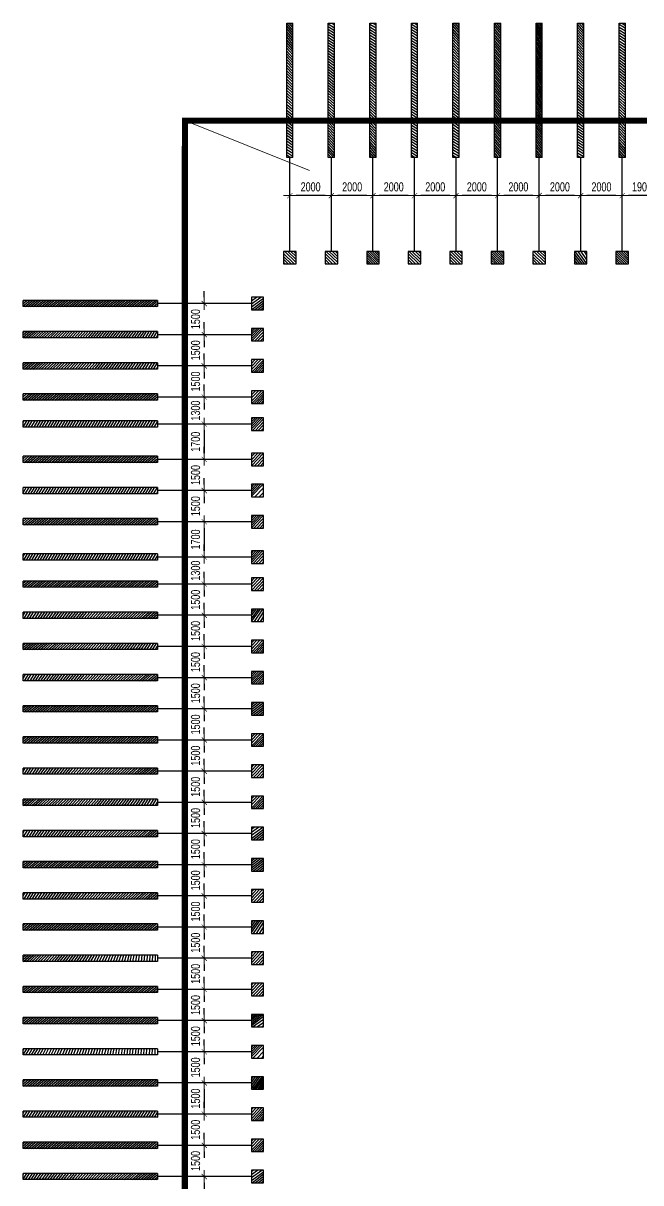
# Model space of a CAD drawing. Header units: millimetres. Extents: x -10588 to 227988, y -10588 to 100488.
# Drawn here: x -10588 to 19145, y 44698 to 100488 of the extents above; entities that cross this region are included whole.
import ezdxf

# ---------------------------------------------------------------- set-up
doc = ezdxf.new("R2010")
doc.units = ezdxf.units.MM
doc.linetypes.add('X-SITE$0$ACAD_ISO05W100', pattern=[33, 24, -3, 0, -3, 0, -3])
doc.layers.get('0').update_dxf_attribs({"lineweight": 20})
doc.layers.get('Defpoints').update_dxf_attribs({"color": 151, "lineweight": 9})
for name, color, linetype, lineweight in [('@@hatch - giaothong', 253, 'Continuous', 9), ('Landscape$0$A-HATCH', 252, 'Continuous', 18), ('NDC_S_DIM', 1, 'Continuous', 15)]:
    doc.layers.add(name, color=color, linetype=linetype, lineweight=lineweight)
doc.layers.add('A-SYM', color=7, linetype='Continuous')
doc.layers.add('X-SITE$0$A-SITE', color=2, linetype='X-SITE$0$ACAD_ISO05W100')
doc.styles.add('NDC_DIM', font='', dxfattribs={"width": 0.75})
doc.styles.get('NDC_DIM').set_extended_font_data('Dotum')
doc.dimstyles.new('NDC_dim_200', dxfattribs={"dimscale": 200, "dimtxt": 2.2, "dimasz": 1.5, "dimexe": 1.5, "dimexo": 2.5, "dimgap": 1, "dimtad": 1, "dimdec": 0, "dimzin": 0, "dimdsep": 46, "dimtxsty": 'NDC_DIM', "dimblk": 'DIMMARK', "dimcen": 0.09, "dimdle": 1.2, "dimclrd": 1, "dimclre": 1, "dimclrt": 3, "dimadec": 0, "dimazin": 0, "dimtfac": 1, "dimtdec": 0, "dimtix": 1, "dimtofl": 0, "dimtmove": 0, "dimatfit": 3, "dimfxl": 6, "dimfxlon": 1, "dimtolj": 1, "dimtzin": 0, "dimarcsym": 0})

# ---------------------------------------------------------------- blocks, each defined once
blk = doc.blocks.new('X-SITE')
at = {"layer": 'Defpoints'}
blk.add_line((47049, 121971), (41049, 124371), dxfattribs=at)
at = {"layer": 'X-SITE$0$A-SITE', "const_width": 300}
blk.add_lwpolyline([(263892, 94374), (233891, 124374), (41049, 124371), (41031, 26050), (263894, 26074)], close=True, dxfattribs=at)
blk = doc.blocks.new('Neo_Samwoo')
at = {"layer": '@@hatch - giaothong', "lineweight": -3, "transparency": 33554559}
h = blk.add_hatch(dxfattribs=at)
h.set_pattern_fill('ANSI31', color=3, scale=750, angle=90)
h.set_pattern_definition([(135, (1742590341.41, -434066229.3), (-66.291260736, -66.291260736), [])])
h.paths.add_polyline_path([(-302, 0), (-302, -584), (302, -584), (302, 0)])
h.paths.add_polyline_path([(150, 10988), (-150, 10988), (-150, 4527), (150, 4527)])
at = {"layer": 'Landscape$0$A-HATCH', "color": 1, "lineweight": -3}
for p, q in [((-150, 4527), (-150, 10988)), ((-150, 10988), (150, 10988)), ((150, 4527), (150, 10988)), ((150, 4527), (-150, 4527)), ((0, 0), (0, 4527)), ((302, 0), (-302, 0)), ((-302, 0), (-302, -584)), ((302, -584), (302, 0)), ((-302, -584), (302, -584))]:
    blk.add_line(p, q, dxfattribs=at)
blk = doc.blocks.new('DIMMARK')
at = {"layer": 'NDC_S_DIM', "color": 1}
blk.add_line((-1.5, 0), (1, 0), dxfattribs=at)
at = {"layer": 'NDC_S_DIM', "color": 2, "const_width": 0.1}
blk.add_lwpolyline([(-0.42, -0.42), (0.42, 0.42)], dxfattribs=at)
blk = doc.blocks.new('*D2565')
at = {"layer": 'Defpoints', "color": 0, "transparency": 16777216}
for p in [(-854, 87000), (-1869, 85500), (-854, 85500)]:
    blk.add_point(p, dxfattribs=at)
at = {"layer": 'NDC_S_DIM', "color": 1, "lineweight": -2, "transparency": 16777216}
for p, q in [((-1869, 87300), (-1869, 87600)), ((-1354, 87000), (-2169, 87000)), ((-1354, 85500), (-2169, 85500)), ((-1869, 85200), (-1869, 84900))]:
    blk.add_line(p, q, dxfattribs=at)
at = {"layer": 'NDC_S_DIM', "color": 1, "lineweight": -2, "transparency": 16777216, "xscale": 300, "yscale": 300, "zscale": 300}
for p, rotation in [((-1869, 87000), 270), ((-1869, 85500), 90)]:
    blk.add_blockref('DIMMARK', p, dxfattribs=dict(at, rotation=rotation))
at = {"layer": 'NDC_S_DIM', "color": 3, "transparency": 16777216, "insert": (-2289, 86250), "char_height": 440, "attachment_point": 5, "rotation": 90, "style": 'NDC_DIM'}
blk.add_mtext('\\A1;1500', dxfattribs=at)
blk = doc.blocks.new('*D2535')
at = {"layer": 'Defpoints', "color": 0, "transparency": 16777216}
for p in [(-854, 85500), (-1869, 84000), (-854, 84000)]:
    blk.add_point(p, dxfattribs=at)
at = {"layer": 'NDC_S_DIM', "color": 1, "lineweight": -2, "transparency": 16777216}
for p, q in [((-1869, 85800), (-1869, 86100)), ((-1354, 85500), (-2169, 85500)), ((-1354, 84000), (-2169, 84000)), ((-1869, 83700), (-1869, 83400))]:
    blk.add_line(p, q, dxfattribs=at)
at = {"layer": 'NDC_S_DIM', "color": 1, "lineweight": -2, "transparency": 16777216, "xscale": 300, "yscale": 300, "zscale": 300}
for p, rotation in [((-1869, 85500), 270), ((-1869, 84000), 90)]:
    blk.add_blockref('DIMMARK', p, dxfattribs=dict(at, rotation=rotation))
at = {"layer": 'NDC_S_DIM', "color": 3, "transparency": 16777216, "insert": (-2289, 84750), "char_height": 440, "attachment_point": 5, "rotation": 90, "style": 'NDC_DIM'}
blk.add_mtext('\\A1;1500', dxfattribs=at)
blk = doc.blocks.new('*D2536')
at = {"layer": 'Defpoints', "color": 0, "transparency": 16777216}
for p in [(-854, 84000), (-1869, 82500), (-854, 82500)]:
    blk.add_point(p, dxfattribs=at)
at = {"layer": 'NDC_S_DIM', "color": 1, "lineweight": -2, "transparency": 16777216}
for p, q in [((-1869, 84300), (-1869, 84600)), ((-1354, 84000), (-2169, 84000)), ((-1354, 82500), (-2169, 82500)), ((-1869, 82200), (-1869, 81900))]:
    blk.add_line(p, q, dxfattribs=at)
at = {"layer": 'NDC_S_DIM', "color": 1, "lineweight": -2, "transparency": 16777216, "xscale": 300, "yscale": 300, "zscale": 300}
for p, rotation in [((-1869, 84000), 270), ((-1869, 82500), 90)]:
    blk.add_blockref('DIMMARK', p, dxfattribs=dict(at, rotation=rotation))
at = {"layer": 'NDC_S_DIM', "color": 3, "transparency": 16777216, "insert": (-2289, 83250), "char_height": 440, "attachment_point": 5, "rotation": 90, "style": 'NDC_DIM'}
blk.add_mtext('\\A1;1500', dxfattribs=at)
blk = doc.blocks.new('*D2537')
at = {"layer": 'Defpoints', "color": 0, "transparency": 16777216}
for p in [(-854, 82500), (-1869, 81200), (-854, 81200)]:
    blk.add_point(p, dxfattribs=at)
at = {"layer": 'NDC_S_DIM', "color": 1, "lineweight": -2, "transparency": 16777216}
for p, q in [((-1869, 82800), (-1869, 83100)), ((-1354, 82500), (-2169, 82500)), ((-1354, 81200), (-2169, 81200)), ((-1869, 80900), (-1869, 80600))]:
    blk.add_line(p, q, dxfattribs=at)
at = {"layer": 'NDC_S_DIM', "color": 1, "lineweight": -2, "transparency": 16777216, "xscale": 300, "yscale": 300, "zscale": 300}
for p, rotation in [((-1869, 82500), 270), ((-1869, 81200), 90)]:
    blk.add_blockref('DIMMARK', p, dxfattribs=dict(at, rotation=rotation))
at = {"layer": 'NDC_S_DIM', "color": 3, "transparency": 16777216, "insert": (-2289, 81850), "char_height": 440, "attachment_point": 5, "rotation": 90, "style": 'NDC_DIM'}
blk.add_mtext('\\A1;1300', dxfattribs=at)
blk = doc.blocks.new('*D2538')
at = {"layer": 'Defpoints', "color": 0, "transparency": 16777216}
for p in [(-854, 81200), (-1869, 79500), (-854, 79500)]:
    blk.add_point(p, dxfattribs=at)
at = {"layer": 'NDC_S_DIM', "color": 1, "lineweight": -2, "transparency": 16777216}
for p, q in [((-1354, 81200), (-2169, 81200)), ((-1869, 80900), (-1869, 79800)), ((-1354, 79500), (-2169, 79500))]:
    blk.add_line(p, q, dxfattribs=at)
at = {"layer": 'NDC_S_DIM', "color": 1, "lineweight": -2, "transparency": 16777216, "xscale": 300, "yscale": 300, "zscale": 300}
for p, rotation in [((-1869, 81200), 90), ((-1869, 79500), 270)]:
    blk.add_blockref('DIMMARK', p, dxfattribs=dict(at, rotation=rotation))
at = {"layer": 'NDC_S_DIM', "color": 3, "transparency": 16777216, "insert": (-2289, 80350), "char_height": 440, "attachment_point": 5, "rotation": 90, "style": 'NDC_DIM'}
blk.add_mtext('\\A1;1700', dxfattribs=at)
blk = doc.blocks.new('*D2539')
at = {"layer": 'Defpoints', "color": 0, "transparency": 16777216}
for p in [(-854, 79500), (-1869, 78000), (-854, 78000)]:
    blk.add_point(p, dxfattribs=at)
at = {"layer": 'NDC_S_DIM', "color": 1, "lineweight": -2, "transparency": 16777216}
for p, q in [((-1869, 79800), (-1869, 80100)), ((-1354, 79500), (-2169, 79500)), ((-1354, 78000), (-2169, 78000)), ((-1869, 77700), (-1869, 77400))]:
    blk.add_line(p, q, dxfattribs=at)
at = {"layer": 'NDC_S_DIM', "color": 1, "lineweight": -2, "transparency": 16777216, "xscale": 300, "yscale": 300, "zscale": 300}
for p, rotation in [((-1869, 79500), 270), ((-1869, 78000), 90)]:
    blk.add_blockref('DIMMARK', p, dxfattribs=dict(at, rotation=rotation))
at = {"layer": 'NDC_S_DIM', "color": 3, "transparency": 16777216, "insert": (-2289, 78750), "char_height": 440, "attachment_point": 5, "rotation": 90, "style": 'NDC_DIM'}
blk.add_mtext('\\A1;1500', dxfattribs=at)
blk = doc.blocks.new('*D2540')
at = {"layer": 'Defpoints', "color": 0, "transparency": 16777216}
for p in [(-854, 78000), (-1869, 76500), (-854, 76500)]:
    blk.add_point(p, dxfattribs=at)
at = {"layer": 'NDC_S_DIM', "color": 1, "lineweight": -2, "transparency": 16777216}
for p, q in [((-1869, 78300), (-1869, 78600)), ((-1354, 78000), (-2169, 78000)), ((-1354, 76500), (-2169, 76500)), ((-1869, 76200), (-1869, 75900))]:
    blk.add_line(p, q, dxfattribs=at)
at = {"layer": 'NDC_S_DIM', "color": 1, "lineweight": -2, "transparency": 16777216, "xscale": 300, "yscale": 300, "zscale": 300}
for p, rotation in [((-1869, 78000), 270), ((-1869, 76500), 90)]:
    blk.add_blockref('DIMMARK', p, dxfattribs=dict(at, rotation=rotation))
at = {"layer": 'NDC_S_DIM', "color": 3, "transparency": 16777216, "insert": (-2289, 77250), "char_height": 440, "attachment_point": 5, "rotation": 90, "style": 'NDC_DIM'}
blk.add_mtext('\\A1;1500', dxfattribs=at)
blk = doc.blocks.new('*D2541')
at = {"layer": 'Defpoints', "color": 0, "transparency": 16777216}
for p in [(-854, 76500), (-1869, 74800), (-854, 74800)]:
    blk.add_point(p, dxfattribs=at)
at = {"layer": 'NDC_S_DIM', "color": 1, "lineweight": -2, "transparency": 16777216}
for p, q in [((-1354, 76500), (-2169, 76500)), ((-1869, 76200), (-1869, 75100)), ((-1354, 74800), (-2169, 74800))]:
    blk.add_line(p, q, dxfattribs=at)
at = {"layer": 'NDC_S_DIM', "color": 1, "lineweight": -2, "transparency": 16777216, "xscale": 300, "yscale": 300, "zscale": 300}
for p, rotation in [((-1869, 76500), 90), ((-1869, 74800), 270)]:
    blk.add_blockref('DIMMARK', p, dxfattribs=dict(at, rotation=rotation))
at = {"layer": 'NDC_S_DIM', "color": 3, "transparency": 16777216, "insert": (-2289, 75650), "char_height": 440, "attachment_point": 5, "rotation": 90, "style": 'NDC_DIM'}
blk.add_mtext('\\A1;1700', dxfattribs=at)
blk = doc.blocks.new('*D2542')
at = {"layer": 'Defpoints', "color": 0, "transparency": 16777216}
for p in [(-854, 74800), (-1869, 73500), (-854, 73500)]:
    blk.add_point(p, dxfattribs=at)
at = {"layer": 'NDC_S_DIM', "color": 1, "lineweight": -2, "transparency": 16777216}
for p, q in [((-1869, 75100), (-1869, 75400)), ((-1354, 74800), (-2169, 74800)), ((-1354, 73500), (-2169, 73500)), ((-1869, 73200), (-1869, 72900))]:
    blk.add_line(p, q, dxfattribs=at)
at = {"layer": 'NDC_S_DIM', "color": 1, "lineweight": -2, "transparency": 16777216, "xscale": 300, "yscale": 300, "zscale": 300}
for p, rotation in [((-1869, 74800), 270), ((-1869, 73500), 90)]:
    blk.add_blockref('DIMMARK', p, dxfattribs=dict(at, rotation=rotation))
at = {"layer": 'NDC_S_DIM', "color": 3, "transparency": 16777216, "insert": (-2289, 74150), "char_height": 440, "attachment_point": 5, "rotation": 90, "style": 'NDC_DIM'}
blk.add_mtext('\\A1;1300', dxfattribs=at)
blk = doc.blocks.new('*D2543')
at = {"layer": 'Defpoints', "color": 0, "transparency": 16777216}
for p in [(-854, 73500), (-1869, 72000), (-854, 72000)]:
    blk.add_point(p, dxfattribs=at)
at = {"layer": 'NDC_S_DIM', "color": 1, "lineweight": -2, "transparency": 16777216}
for p, q in [((-1869, 73800), (-1869, 74100)), ((-1354, 73500), (-2169, 73500)), ((-1354, 72000), (-2169, 72000)), ((-1869, 71700), (-1869, 71400))]:
    blk.add_line(p, q, dxfattribs=at)
at = {"layer": 'NDC_S_DIM', "color": 1, "lineweight": -2, "transparency": 16777216, "xscale": 300, "yscale": 300, "zscale": 300}
for p, rotation in [((-1869, 73500), 270), ((-1869, 72000), 90)]:
    blk.add_blockref('DIMMARK', p, dxfattribs=dict(at, rotation=rotation))
at = {"layer": 'NDC_S_DIM', "color": 3, "transparency": 16777216, "insert": (-2289, 72750), "char_height": 440, "attachment_point": 5, "rotation": 90, "style": 'NDC_DIM'}
blk.add_mtext('\\A1;1500', dxfattribs=at)
blk = doc.blocks.new('*D2456')
at = {"layer": 'Defpoints', "color": 0, "transparency": 16777216}
for p in [(-854, 72000), (-1869, 70500), (-854, 70500)]:
    blk.add_point(p, dxfattribs=at)
at = {"layer": 'NDC_S_DIM', "color": 1, "lineweight": -2, "transparency": 16777216}
for p, q in [((-1869, 72300), (-1869, 72600)), ((-1354, 72000), (-2169, 72000)), ((-1354, 70500), (-2169, 70500)), ((-1869, 70200), (-1869, 69900))]:
    blk.add_line(p, q, dxfattribs=at)
at = {"layer": 'NDC_S_DIM', "color": 1, "lineweight": -2, "transparency": 16777216, "xscale": 300, "yscale": 300, "zscale": 300}
for p, rotation in [((-1869, 72000), 270), ((-1869, 70500), 90)]:
    blk.add_blockref('DIMMARK', p, dxfattribs=dict(at, rotation=rotation))
at = {"layer": 'NDC_S_DIM', "color": 3, "transparency": 16777216, "insert": (-2289, 71250), "char_height": 440, "attachment_point": 5, "rotation": 90, "style": 'NDC_DIM'}
blk.add_mtext('\\A1;1500', dxfattribs=at)
blk = doc.blocks.new('*D2457')
at = {"layer": 'Defpoints', "color": 0, "transparency": 16777216}
for p in [(-854, 70500), (-1869, 69000), (-854, 69000)]:
    blk.add_point(p, dxfattribs=at)
at = {"layer": 'NDC_S_DIM', "color": 1, "lineweight": -2, "transparency": 16777216}
for p, q in [((-1869, 70800), (-1869, 71100)), ((-1354, 70500), (-2169, 70500)), ((-1354, 69000), (-2169, 69000)), ((-1869, 68700), (-1869, 68400))]:
    blk.add_line(p, q, dxfattribs=at)
at = {"layer": 'NDC_S_DIM', "color": 1, "lineweight": -2, "transparency": 16777216, "xscale": 300, "yscale": 300, "zscale": 300}
for p, rotation in [((-1869, 70500), 270), ((-1869, 69000), 90)]:
    blk.add_blockref('DIMMARK', p, dxfattribs=dict(at, rotation=rotation))
at = {"layer": 'NDC_S_DIM', "color": 3, "transparency": 16777216, "insert": (-2289, 69750), "char_height": 440, "attachment_point": 5, "rotation": 90, "style": 'NDC_DIM'}
blk.add_mtext('\\A1;1500', dxfattribs=at)
blk = doc.blocks.new('*D2458')
at = {"layer": 'Defpoints', "color": 0, "transparency": 16777216}
for p in [(-854, 69000), (-1869, 67500), (-854, 67500)]:
    blk.add_point(p, dxfattribs=at)
at = {"layer": 'NDC_S_DIM', "color": 1, "lineweight": -2, "transparency": 16777216}
for p, q in [((-1869, 69300), (-1869, 69600)), ((-1354, 69000), (-2169, 69000)), ((-1354, 67500), (-2169, 67500)), ((-1869, 67200), (-1869, 66900))]:
    blk.add_line(p, q, dxfattribs=at)
at = {"layer": 'NDC_S_DIM', "color": 1, "lineweight": -2, "transparency": 16777216, "xscale": 300, "yscale": 300, "zscale": 300}
for p, rotation in [((-1869, 69000), 270), ((-1869, 67500), 90)]:
    blk.add_blockref('DIMMARK', p, dxfattribs=dict(at, rotation=rotation))
at = {"layer": 'NDC_S_DIM', "color": 3, "transparency": 16777216, "insert": (-2289, 68250), "char_height": 440, "attachment_point": 5, "rotation": 90, "style": 'NDC_DIM'}
blk.add_mtext('\\A1;1500', dxfattribs=at)
blk = doc.blocks.new('*D2459')
at = {"layer": 'Defpoints', "color": 0, "transparency": 16777216}
for p in [(-854, 67500), (-1869, 66000), (-854, 66000)]:
    blk.add_point(p, dxfattribs=at)
at = {"layer": 'NDC_S_DIM', "color": 1, "lineweight": -2, "transparency": 16777216}
for p, q in [((-1869, 67800), (-1869, 68100)), ((-1354, 67500), (-2169, 67500)), ((-1354, 66000), (-2169, 66000)), ((-1869, 65700), (-1869, 65400))]:
    blk.add_line(p, q, dxfattribs=at)
at = {"layer": 'NDC_S_DIM', "color": 1, "lineweight": -2, "transparency": 16777216, "xscale": 300, "yscale": 300, "zscale": 300}
for p, rotation in [((-1869, 67500), 270), ((-1869, 66000), 90)]:
    blk.add_blockref('DIMMARK', p, dxfattribs=dict(at, rotation=rotation))
at = {"layer": 'NDC_S_DIM', "color": 3, "transparency": 16777216, "insert": (-2289, 66750), "char_height": 440, "attachment_point": 5, "rotation": 90, "style": 'NDC_DIM'}
blk.add_mtext('\\A1;1500', dxfattribs=at)
blk = doc.blocks.new('*D2460')
at = {"layer": 'Defpoints', "color": 0, "transparency": 16777216}
for p in [(-854, 66000), (-1869, 64500), (-854, 64500)]:
    blk.add_point(p, dxfattribs=at)
at = {"layer": 'NDC_S_DIM', "color": 1, "lineweight": -2, "transparency": 16777216}
for p, q in [((-1869, 66300), (-1869, 66600)), ((-1354, 66000), (-2169, 66000)), ((-1354, 64500), (-2169, 64500)), ((-1869, 64200), (-1869, 63900))]:
    blk.add_line(p, q, dxfattribs=at)
at = {"layer": 'NDC_S_DIM', "color": 1, "lineweight": -2, "transparency": 16777216, "xscale": 300, "yscale": 300, "zscale": 300}
for p, rotation in [((-1869, 66000), 270), ((-1869, 64500), 90)]:
    blk.add_blockref('DIMMARK', p, dxfattribs=dict(at, rotation=rotation))
at = {"layer": 'NDC_S_DIM', "color": 3, "transparency": 16777216, "insert": (-2289, 65250), "char_height": 440, "attachment_point": 5, "rotation": 90, "style": 'NDC_DIM'}
blk.add_mtext('\\A1;1500', dxfattribs=at)
blk = doc.blocks.new('*D2461')
at = {"layer": 'Defpoints', "color": 0, "transparency": 16777216}
for p in [(-854, 64500), (-1869, 63000), (-854, 63000)]:
    blk.add_point(p, dxfattribs=at)
at = {"layer": 'NDC_S_DIM', "color": 1, "lineweight": -2, "transparency": 16777216}
for p, q in [((-1869, 64800), (-1869, 65100)), ((-1354, 64500), (-2169, 64500)), ((-1354, 63000), (-2169, 63000)), ((-1869, 62700), (-1869, 62400))]:
    blk.add_line(p, q, dxfattribs=at)
at = {"layer": 'NDC_S_DIM', "color": 1, "lineweight": -2, "transparency": 16777216, "xscale": 300, "yscale": 300, "zscale": 300}
for p, rotation in [((-1869, 64500), 270), ((-1869, 63000), 90)]:
    blk.add_blockref('DIMMARK', p, dxfattribs=dict(at, rotation=rotation))
at = {"layer": 'NDC_S_DIM', "color": 3, "transparency": 16777216, "insert": (-2289, 63750), "char_height": 440, "attachment_point": 5, "rotation": 90, "style": 'NDC_DIM'}
blk.add_mtext('\\A1;1500', dxfattribs=at)
blk = doc.blocks.new('*D2412')
at = {"layer": 'Defpoints', "color": 0, "transparency": 16777216}
for p in [(-854, 51000), (-1869, 49500), (-854, 49500)]:
    blk.add_point(p, dxfattribs=at)
at = {"layer": 'NDC_S_DIM', "color": 1, "lineweight": -2, "transparency": 16777216}
for p, q in [((-1869, 51300), (-1869, 51600)), ((-1354, 51000), (-2169, 51000)), ((-1354, 49500), (-2169, 49500)), ((-1869, 49200), (-1869, 48900))]:
    blk.add_line(p, q, dxfattribs=at)
at = {"layer": 'NDC_S_DIM', "color": 1, "lineweight": -2, "transparency": 16777216, "xscale": 300, "yscale": 300, "zscale": 300}
for p, rotation in [((-1869, 51000), 270), ((-1869, 49500), 90)]:
    blk.add_blockref('DIMMARK', p, dxfattribs=dict(at, rotation=rotation))
at = {"layer": 'NDC_S_DIM', "color": 3, "transparency": 16777216, "insert": (-2289, 50250), "char_height": 440, "attachment_point": 5, "rotation": 90, "style": 'NDC_DIM'}
blk.add_mtext('\\A1;1500', dxfattribs=at)
blk = doc.blocks.new('*D2417')
at = {"layer": 'Defpoints', "color": 0, "transparency": 16777216}
for p in [(-854, 49500), (-1869, 48000), (-854, 48000)]:
    blk.add_point(p, dxfattribs=at)
at = {"layer": 'NDC_S_DIM', "color": 1, "lineweight": -2, "transparency": 16777216}
for p, q in [((-1354, 49500), (-2169, 49500)), ((-1869, 49200), (-1869, 48300)), ((-1354, 48000), (-2169, 48000))]:
    blk.add_line(p, q, dxfattribs=at)
at = {"layer": 'NDC_S_DIM', "color": 1, "lineweight": -2, "transparency": 16777216, "xscale": 300, "yscale": 300, "zscale": 300}
for p, rotation in [((-1869, 49500), 90), ((-1869, 48000), 270)]:
    blk.add_blockref('DIMMARK', p, dxfattribs=dict(at, rotation=rotation))
at = {"layer": 'NDC_S_DIM', "color": 3, "transparency": 16777216, "insert": (-2289, 48750), "char_height": 440, "attachment_point": 5, "rotation": 90, "style": 'NDC_DIM'}
blk.add_mtext('\\A1;1500', dxfattribs=at)
blk = doc.blocks.new('*D2418')
at = {"layer": 'Defpoints', "color": 0, "transparency": 16777216}
for p in [(-854, 48000), (-1869, 46500), (-854, 46500)]:
    blk.add_point(p, dxfattribs=at)
at = {"layer": 'NDC_S_DIM', "color": 1, "lineweight": -2, "transparency": 16777216}
for p, q in [((-1869, 48300), (-1869, 48600)), ((-1354, 48000), (-2169, 48000)), ((-1354, 46500), (-2169, 46500)), ((-1869, 46200), (-1869, 45900))]:
    blk.add_line(p, q, dxfattribs=at)
at = {"layer": 'NDC_S_DIM', "color": 1, "lineweight": -2, "transparency": 16777216, "xscale": 300, "yscale": 300, "zscale": 300}
for p, rotation in [((-1869, 48000), 270), ((-1869, 46500), 90)]:
    blk.add_blockref('DIMMARK', p, dxfattribs=dict(at, rotation=rotation))
at = {"layer": 'NDC_S_DIM', "color": 3, "transparency": 16777216, "insert": (-2289, 47250), "char_height": 440, "attachment_point": 5, "rotation": 90, "style": 'NDC_DIM'}
blk.add_mtext('\\A1;1500', dxfattribs=at)
blk = doc.blocks.new('*D2419')
at = {"layer": 'Defpoints', "color": 0, "transparency": 16777216}
for p in [(-854, 46500), (-1869, 45000), (-854, 45000)]:
    blk.add_point(p, dxfattribs=at)
at = {"layer": 'NDC_S_DIM', "color": 1, "lineweight": -2, "transparency": 16777216}
for p, q in [((-1869, 46800), (-1869, 47100)), ((-1354, 46500), (-2169, 46500)), ((-1354, 45000), (-2169, 45000)), ((-1869, 44700), (-1869, 44400))]:
    blk.add_line(p, q, dxfattribs=at)
at = {"layer": 'NDC_S_DIM', "color": 1, "lineweight": -2, "transparency": 16777216, "xscale": 300, "yscale": 300, "zscale": 300}
for p, rotation in [((-1869, 46500), 270), ((-1869, 45000), 90)]:
    blk.add_blockref('DIMMARK', p, dxfattribs=dict(at, rotation=rotation))
at = {"layer": 'NDC_S_DIM', "color": 3, "transparency": 16777216, "insert": (-2289, 45750), "char_height": 440, "attachment_point": 5, "rotation": 90, "style": 'NDC_DIM'}
blk.add_mtext('\\A1;1500', dxfattribs=at)
blk = doc.blocks.new('*D2421')
at = {"layer": 'Defpoints', "color": 0, "transparency": 16777216}
for p in [(-854, 58500), (-1869, 57000), (-854, 57000)]:
    blk.add_point(p, dxfattribs=at)
at = {"layer": 'NDC_S_DIM', "color": 1, "lineweight": -2, "transparency": 16777216}
for p, q in [((-1869, 58800), (-1869, 59100)), ((-1354, 58500), (-2169, 58500)), ((-1354, 57000), (-2169, 57000)), ((-1869, 56700), (-1869, 56400))]:
    blk.add_line(p, q, dxfattribs=at)
at = {"layer": 'NDC_S_DIM', "color": 1, "lineweight": -2, "transparency": 16777216, "xscale": 300, "yscale": 300, "zscale": 300}
for p, rotation in [((-1869, 58500), 270), ((-1869, 57000), 90)]:
    blk.add_blockref('DIMMARK', p, dxfattribs=dict(at, rotation=rotation))
at = {"layer": 'NDC_S_DIM', "color": 3, "transparency": 16777216, "insert": (-2289, 57750), "char_height": 440, "attachment_point": 5, "rotation": 90, "style": 'NDC_DIM'}
blk.add_mtext('\\A1;1500', dxfattribs=at)
blk = doc.blocks.new('*D2422')
at = {"layer": 'Defpoints', "color": 0, "transparency": 16777216}
for p in [(-854, 57000), (-1869, 55500), (-854, 55500)]:
    blk.add_point(p, dxfattribs=at)
at = {"layer": 'NDC_S_DIM', "color": 1, "lineweight": -2, "transparency": 16777216}
for p, q in [((-1869, 57300), (-1869, 57600)), ((-1354, 57000), (-2169, 57000)), ((-1354, 55500), (-2169, 55500)), ((-1869, 55200), (-1869, 54900))]:
    blk.add_line(p, q, dxfattribs=at)
at = {"layer": 'NDC_S_DIM', "color": 1, "lineweight": -2, "transparency": 16777216, "xscale": 300, "yscale": 300, "zscale": 300}
for p, rotation in [((-1869, 57000), 270), ((-1869, 55500), 90)]:
    blk.add_blockref('DIMMARK', p, dxfattribs=dict(at, rotation=rotation))
at = {"layer": 'NDC_S_DIM', "color": 3, "transparency": 16777216, "insert": (-2289, 56250), "char_height": 440, "attachment_point": 5, "rotation": 90, "style": 'NDC_DIM'}
blk.add_mtext('\\A1;1500', dxfattribs=at)
blk = doc.blocks.new('*D2423')
at = {"layer": 'Defpoints', "color": 0, "transparency": 16777216}
for p in [(-854, 55500), (-1869, 54000), (-854, 54000)]:
    blk.add_point(p, dxfattribs=at)
at = {"layer": 'NDC_S_DIM', "color": 1, "lineweight": -2, "transparency": 16777216}
for p, q in [((-1869, 55800), (-1869, 56100)), ((-1354, 55500), (-2169, 55500)), ((-1354, 54000), (-2169, 54000)), ((-1869, 53700), (-1869, 53400))]:
    blk.add_line(p, q, dxfattribs=at)
at = {"layer": 'NDC_S_DIM', "color": 1, "lineweight": -2, "transparency": 16777216, "xscale": 300, "yscale": 300, "zscale": 300}
for p, rotation in [((-1869, 55500), 270), ((-1869, 54000), 90)]:
    blk.add_blockref('DIMMARK', p, dxfattribs=dict(at, rotation=rotation))
at = {"layer": 'NDC_S_DIM', "color": 3, "transparency": 16777216, "insert": (-2289, 54750), "char_height": 440, "attachment_point": 5, "rotation": 90, "style": 'NDC_DIM'}
blk.add_mtext('\\A1;1500', dxfattribs=at)
blk = doc.blocks.new('*D2424')
at = {"layer": 'Defpoints', "color": 0, "transparency": 16777216}
for p in [(-854, 54000), (-1869, 52500), (-854, 52500)]:
    blk.add_point(p, dxfattribs=at)
at = {"layer": 'NDC_S_DIM', "color": 1, "lineweight": -2, "transparency": 16777216}
for p, q in [((-1869, 54300), (-1869, 54600)), ((-1354, 54000), (-2169, 54000)), ((-1354, 52500), (-2169, 52500)), ((-1869, 52200), (-1869, 51900))]:
    blk.add_line(p, q, dxfattribs=at)
at = {"layer": 'NDC_S_DIM', "color": 1, "lineweight": -2, "transparency": 16777216, "xscale": 300, "yscale": 300, "zscale": 300}
for p, rotation in [((-1869, 54000), 270), ((-1869, 52500), 90)]:
    blk.add_blockref('DIMMARK', p, dxfattribs=dict(at, rotation=rotation))
at = {"layer": 'NDC_S_DIM', "color": 3, "transparency": 16777216, "insert": (-2289, 53250), "char_height": 440, "attachment_point": 5, "rotation": 90, "style": 'NDC_DIM'}
blk.add_mtext('\\A1;1500', dxfattribs=at)
blk = doc.blocks.new('*D2413')
at = {"layer": 'Defpoints', "color": 0, "transparency": 16777216}
for p in [(-854, 52500), (-1869, 51000), (-854, 51000)]:
    blk.add_point(p, dxfattribs=at)
at = {"layer": 'NDC_S_DIM', "color": 1, "lineweight": -2, "transparency": 16777216}
for p, q in [((-1869, 52800), (-1869, 53100)), ((-1354, 52500), (-2169, 52500)), ((-1354, 51000), (-2169, 51000)), ((-1869, 50700), (-1869, 50400))]:
    blk.add_line(p, q, dxfattribs=at)
at = {"layer": 'NDC_S_DIM', "color": 1, "lineweight": -2, "transparency": 16777216, "xscale": 300, "yscale": 300, "zscale": 300}
for p, rotation in [((-1869, 52500), 270), ((-1869, 51000), 90)]:
    blk.add_blockref('DIMMARK', p, dxfattribs=dict(at, rotation=rotation))
at = {"layer": 'NDC_S_DIM', "color": 3, "transparency": 16777216, "insert": (-2289, 51750), "char_height": 440, "attachment_point": 5, "rotation": 90, "style": 'NDC_DIM'}
blk.add_mtext('\\A1;1500', dxfattribs=at)
blk = doc.blocks.new('*D2414')
at = {"layer": 'Defpoints', "color": 0, "transparency": 16777216}
for p in [(-854, 63000), (-1869, 61500), (-854, 61500)]:
    blk.add_point(p, dxfattribs=at)
at = {"layer": 'NDC_S_DIM', "color": 1, "lineweight": -2, "transparency": 16777216}
for p, q in [((-1869, 63300), (-1869, 63600)), ((-1354, 63000), (-2169, 63000)), ((-1354, 61500), (-2169, 61500)), ((-1869, 61200), (-1869, 60900))]:
    blk.add_line(p, q, dxfattribs=at)
at = {"layer": 'NDC_S_DIM', "color": 1, "lineweight": -2, "transparency": 16777216, "xscale": 300, "yscale": 300, "zscale": 300}
for p, rotation in [((-1869, 63000), 270), ((-1869, 61500), 90)]:
    blk.add_blockref('DIMMARK', p, dxfattribs=dict(at, rotation=rotation))
at = {"layer": 'NDC_S_DIM', "color": 3, "transparency": 16777216, "insert": (-2289, 62250), "char_height": 440, "attachment_point": 5, "rotation": 90, "style": 'NDC_DIM'}
blk.add_mtext('\\A1;1500', dxfattribs=at)
blk = doc.blocks.new('*D2415')
at = {"layer": 'Defpoints', "color": 0, "transparency": 16777216}
for p in [(-854, 61500), (-1869, 60000), (-854, 60000)]:
    blk.add_point(p, dxfattribs=at)
at = {"layer": 'NDC_S_DIM', "color": 1, "lineweight": -2, "transparency": 16777216}
for p, q in [((-1869, 61800), (-1869, 62100)), ((-1354, 61500), (-2169, 61500)), ((-1354, 60000), (-2169, 60000)), ((-1869, 59700), (-1869, 59400))]:
    blk.add_line(p, q, dxfattribs=at)
at = {"layer": 'NDC_S_DIM', "color": 1, "lineweight": -2, "transparency": 16777216, "xscale": 300, "yscale": 300, "zscale": 300}
for p, rotation in [((-1869, 61500), 270), ((-1869, 60000), 90)]:
    blk.add_blockref('DIMMARK', p, dxfattribs=dict(at, rotation=rotation))
at = {"layer": 'NDC_S_DIM', "color": 3, "transparency": 16777216, "insert": (-2289, 60750), "char_height": 440, "attachment_point": 5, "rotation": 90, "style": 'NDC_DIM'}
blk.add_mtext('\\A1;1500', dxfattribs=at)
blk = doc.blocks.new('*D2416')
at = {"layer": 'Defpoints', "color": 0, "transparency": 16777216}
for p in [(-854, 60000), (-1869, 58500), (-854, 58500)]:
    blk.add_point(p, dxfattribs=at)
at = {"layer": 'NDC_S_DIM', "color": 1, "lineweight": -2, "transparency": 16777216}
for p, q in [((-1869, 60300), (-1869, 60600)), ((-1354, 60000), (-2169, 60000)), ((-1354, 58500), (-2169, 58500)), ((-1869, 58200), (-1869, 57900))]:
    blk.add_line(p, q, dxfattribs=at)
at = {"layer": 'NDC_S_DIM', "color": 1, "lineweight": -2, "transparency": 16777216, "xscale": 300, "yscale": 300, "zscale": 300}
for p, rotation in [((-1869, 60000), 270), ((-1869, 58500), 90)]:
    blk.add_blockref('DIMMARK', p, dxfattribs=dict(at, rotation=rotation))
at = {"layer": 'NDC_S_DIM', "color": 3, "transparency": 16777216, "insert": (-2289, 59250), "char_height": 440, "attachment_point": 5, "rotation": 90, "style": 'NDC_DIM'}
blk.add_mtext('\\A1;1500', dxfattribs=at)
blk = doc.blocks.new('*D2998')
at = {"layer": 'Defpoints', "color": 0, "transparency": 16777216}
for p in [(18250, 92191), (18250, 90921), (20150, 90921)]:
    blk.add_point(p, dxfattribs=at)
at = {"layer": 'NDC_S_DIM', "color": 1, "lineweight": -2, "transparency": 16777216}
for p, q in [((18250, 91421), (18250, 92491)), ((19850, 92191), (18550, 92191)), ((20150, 91421), (20150, 92491))]:
    blk.add_line(p, q, dxfattribs=at)
at = {"layer": 'NDC_S_DIM', "color": 1, "lineweight": -2, "transparency": 16777216, "xscale": 300, "yscale": 300, "zscale": 300, "rotation": 180}
blk.add_blockref('DIMMARK', (18250, 92191), dxfattribs=at)
at = {"layer": 'NDC_S_DIM', "color": 1, "lineweight": -2, "transparency": 16777216, "xscale": 300, "yscale": 300, "zscale": 300}
blk.add_blockref('DIMMARK', (20150, 92191), dxfattribs=at)
at = {"layer": 'NDC_S_DIM', "color": 3, "transparency": 16777216, "insert": (19200, 92611), "char_height": 440, "attachment_point": 5, "style": 'NDC_DIM'}
blk.add_mtext('\\A1;1900', dxfattribs=at)
blk = doc.blocks.new('*D2999')
at = {"layer": 'Defpoints', "color": 0, "transparency": 16777216}
for p in [(16250, 92191), (16250, 90921), (18250, 90921)]:
    blk.add_point(p, dxfattribs=at)
at = {"layer": 'NDC_S_DIM', "color": 1, "lineweight": -2, "transparency": 16777216}
for p, q in [((16250, 91421), (16250, 92491)), ((17950, 92191), (16550, 92191)), ((18250, 91421), (18250, 92491))]:
    blk.add_line(p, q, dxfattribs=at)
at = {"layer": 'NDC_S_DIM', "color": 1, "lineweight": -2, "transparency": 16777216, "xscale": 300, "yscale": 300, "zscale": 300, "rotation": 180}
blk.add_blockref('DIMMARK', (16250, 92191), dxfattribs=at)
at = {"layer": 'NDC_S_DIM', "color": 1, "lineweight": -2, "transparency": 16777216, "xscale": 300, "yscale": 300, "zscale": 300}
blk.add_blockref('DIMMARK', (18250, 92191), dxfattribs=at)
at = {"layer": 'NDC_S_DIM', "color": 3, "transparency": 16777216, "insert": (17250, 92611), "char_height": 440, "attachment_point": 5, "style": 'NDC_DIM'}
blk.add_mtext('\\A1;2000', dxfattribs=at)
blk = doc.blocks.new('*D3000')
at = {"layer": 'Defpoints', "color": 0, "transparency": 16777216}
for p in [(14250, 92191), (14250, 90921), (16250, 90921)]:
    blk.add_point(p, dxfattribs=at)
at = {"layer": 'NDC_S_DIM', "color": 1, "lineweight": -2, "transparency": 16777216}
for p, q in [((14250, 91421), (14250, 92491)), ((15950, 92191), (14550, 92191)), ((16250, 91421), (16250, 92491))]:
    blk.add_line(p, q, dxfattribs=at)
at = {"layer": 'NDC_S_DIM', "color": 1, "lineweight": -2, "transparency": 16777216, "xscale": 300, "yscale": 300, "zscale": 300, "rotation": 180}
blk.add_blockref('DIMMARK', (14250, 92191), dxfattribs=at)
at = {"layer": 'NDC_S_DIM', "color": 1, "lineweight": -2, "transparency": 16777216, "xscale": 300, "yscale": 300, "zscale": 300}
blk.add_blockref('DIMMARK', (16250, 92191), dxfattribs=at)
at = {"layer": 'NDC_S_DIM', "color": 3, "transparency": 16777216, "insert": (15250, 92611), "char_height": 440, "attachment_point": 5, "style": 'NDC_DIM'}
blk.add_mtext('\\A1;2000', dxfattribs=at)
blk = doc.blocks.new('*D3001')
at = {"layer": 'Defpoints', "color": 0, "transparency": 16777216}
for p in [(12250, 92191), (12250, 90921), (14250, 90921)]:
    blk.add_point(p, dxfattribs=at)
at = {"layer": 'NDC_S_DIM', "color": 1, "lineweight": -2, "transparency": 16777216}
for p, q in [((12250, 91421), (12250, 92491)), ((13950, 92191), (12550, 92191)), ((14250, 91421), (14250, 92491))]:
    blk.add_line(p, q, dxfattribs=at)
at = {"layer": 'NDC_S_DIM', "color": 1, "lineweight": -2, "transparency": 16777216, "xscale": 300, "yscale": 300, "zscale": 300, "rotation": 180}
blk.add_blockref('DIMMARK', (12250, 92191), dxfattribs=at)
at = {"layer": 'NDC_S_DIM', "color": 1, "lineweight": -2, "transparency": 16777216, "xscale": 300, "yscale": 300, "zscale": 300}
blk.add_blockref('DIMMARK', (14250, 92191), dxfattribs=at)
at = {"layer": 'NDC_S_DIM', "color": 3, "transparency": 16777216, "insert": (13250, 92611), "char_height": 440, "attachment_point": 5, "style": 'NDC_DIM'}
blk.add_mtext('\\A1;2000', dxfattribs=at)
blk = doc.blocks.new('*D3002')
at = {"layer": 'Defpoints', "color": 0, "transparency": 16777216}
for p in [(10250, 92191), (10250, 90921), (12250, 90921)]:
    blk.add_point(p, dxfattribs=at)
at = {"layer": 'NDC_S_DIM', "color": 1, "lineweight": -2, "transparency": 16777216}
for p, q in [((10250, 91421), (10250, 92491)), ((11950, 92191), (10550, 92191)), ((12250, 91421), (12250, 92491))]:
    blk.add_line(p, q, dxfattribs=at)
at = {"layer": 'NDC_S_DIM', "color": 1, "lineweight": -2, "transparency": 16777216, "xscale": 300, "yscale": 300, "zscale": 300, "rotation": 180}
blk.add_blockref('DIMMARK', (10250, 92191), dxfattribs=at)
at = {"layer": 'NDC_S_DIM', "color": 1, "lineweight": -2, "transparency": 16777216, "xscale": 300, "yscale": 300, "zscale": 300}
blk.add_blockref('DIMMARK', (12250, 92191), dxfattribs=at)
at = {"layer": 'NDC_S_DIM', "color": 3, "transparency": 16777216, "insert": (11250, 92611), "char_height": 440, "attachment_point": 5, "style": 'NDC_DIM'}
blk.add_mtext('\\A1;2000', dxfattribs=at)
blk = doc.blocks.new('*D3003')
at = {"layer": 'Defpoints', "color": 0, "transparency": 16777216}
for p in [(8250, 92191), (8250, 90921), (10250, 90921)]:
    blk.add_point(p, dxfattribs=at)
at = {"layer": 'NDC_S_DIM', "color": 1, "lineweight": -2, "transparency": 16777216}
for p, q in [((8250, 91421), (8250, 92491)), ((9950, 92191), (8550, 92191)), ((10250, 91421), (10250, 92491))]:
    blk.add_line(p, q, dxfattribs=at)
at = {"layer": 'NDC_S_DIM', "color": 1, "lineweight": -2, "transparency": 16777216, "xscale": 300, "yscale": 300, "zscale": 300, "rotation": 180}
blk.add_blockref('DIMMARK', (8250, 92191), dxfattribs=at)
at = {"layer": 'NDC_S_DIM', "color": 1, "lineweight": -2, "transparency": 16777216, "xscale": 300, "yscale": 300, "zscale": 300}
blk.add_blockref('DIMMARK', (10250, 92191), dxfattribs=at)
at = {"layer": 'NDC_S_DIM', "color": 3, "transparency": 16777216, "insert": (9250, 92611), "char_height": 440, "attachment_point": 5, "style": 'NDC_DIM'}
blk.add_mtext('\\A1;2000', dxfattribs=at)
blk = doc.blocks.new('*D3004')
at = {"layer": 'Defpoints', "color": 0, "transparency": 16777216}
for p in [(6250, 92191), (6250, 90921), (8250, 90921)]:
    blk.add_point(p, dxfattribs=at)
at = {"layer": 'NDC_S_DIM', "color": 1, "lineweight": -2, "transparency": 16777216}
for p, q in [((6250, 91421), (6250, 92491)), ((7950, 92191), (6550, 92191)), ((8250, 91421), (8250, 92491))]:
    blk.add_line(p, q, dxfattribs=at)
at = {"layer": 'NDC_S_DIM', "color": 1, "lineweight": -2, "transparency": 16777216, "xscale": 300, "yscale": 300, "zscale": 300, "rotation": 180}
blk.add_blockref('DIMMARK', (6250, 92191), dxfattribs=at)
at = {"layer": 'NDC_S_DIM', "color": 1, "lineweight": -2, "transparency": 16777216, "xscale": 300, "yscale": 300, "zscale": 300}
blk.add_blockref('DIMMARK', (8250, 92191), dxfattribs=at)
at = {"layer": 'NDC_S_DIM', "color": 3, "transparency": 16777216, "insert": (7250, 92611), "char_height": 440, "attachment_point": 5, "style": 'NDC_DIM'}
blk.add_mtext('\\A1;2000', dxfattribs=at)
blk = doc.blocks.new('*D3005')
at = {"layer": 'Defpoints', "color": 0, "transparency": 16777216}
for p in [(4250, 92191), (4250, 90921), (6250, 90921)]:
    blk.add_point(p, dxfattribs=at)
at = {"layer": 'NDC_S_DIM', "color": 1, "lineweight": -2, "transparency": 16777216}
for p, q in [((4250, 91421), (4250, 92491)), ((5950, 92191), (4550, 92191)), ((6250, 91421), (6250, 92491))]:
    blk.add_line(p, q, dxfattribs=at)
at = {"layer": 'NDC_S_DIM', "color": 1, "lineweight": -2, "transparency": 16777216, "xscale": 300, "yscale": 300, "zscale": 300, "rotation": 180}
blk.add_blockref('DIMMARK', (4250, 92191), dxfattribs=at)
at = {"layer": 'NDC_S_DIM', "color": 1, "lineweight": -2, "transparency": 16777216, "xscale": 300, "yscale": 300, "zscale": 300}
blk.add_blockref('DIMMARK', (6250, 92191), dxfattribs=at)
at = {"layer": 'NDC_S_DIM', "color": 3, "transparency": 16777216, "insert": (5250, 92611), "char_height": 440, "attachment_point": 5, "style": 'NDC_DIM'}
blk.add_mtext('\\A1;2000', dxfattribs=at)
blk = doc.blocks.new('*D3006')
at = {"layer": 'Defpoints', "color": 0, "transparency": 16777216}
for p in [(2250, 92191), (2250, 90921), (4250, 90921)]:
    blk.add_point(p, dxfattribs=at)
at = {"layer": 'NDC_S_DIM', "color": 1, "lineweight": -2, "transparency": 16777216}
for p, q in [((2250, 91421), (2250, 92491)), ((3950, 92191), (2550, 92191)), ((4250, 91421), (4250, 92491))]:
    blk.add_line(p, q, dxfattribs=at)
at = {"layer": 'NDC_S_DIM', "color": 1, "lineweight": -2, "transparency": 16777216, "xscale": 300, "yscale": 300, "zscale": 300, "rotation": 180}
blk.add_blockref('DIMMARK', (2250, 92191), dxfattribs=at)
at = {"layer": 'NDC_S_DIM', "color": 1, "lineweight": -2, "transparency": 16777216, "xscale": 300, "yscale": 300, "zscale": 300}
blk.add_blockref('DIMMARK', (4250, 92191), dxfattribs=at)
at = {"layer": 'NDC_S_DIM', "color": 3, "transparency": 16777216, "insert": (3250, 92611), "char_height": 440, "attachment_point": 5, "style": 'NDC_DIM'}
blk.add_mtext('\\A1;2000', dxfattribs=at)

msp = doc.modelspace()

# ---------------------------------------------------------------- linework, layer by layer
at = {"layer": 'Defpoints'}
msp.add_line((3200, 93400), (-2800, 95800), dxfattribs=at)
msp.add_line((3200, 93400), (-2800, 95800), dxfattribs=at)

# ---------------------------------------------------------------- block references
msp.add_blockref('X-SITE', (-43848.8, -28571.2))
at = {"layer": 'A-SYM'}
for p in [(2250, 89500), (4250, 89500), (6250, 89500), (8250, 89500), (10250, 89500), (12250, 89500), (14250, 89500), (16250, 89500), (18250, 89500)]:
    msp.add_blockref('Neo_Samwoo', p, dxfattribs=at)
at = {"layer": 'A-SYM', "rotation": 90}
for p in [(400, 87000), (400, 85500), (400, 84000), (400, 82500), (400, 81200), (400, 79500), (400, 78000), (400, 76500), (400, 74800), (400, 73500), (400, 72000), (400, 70500), (400, 69000), (400, 67500), (400, 66000), (400, 64500), (400, 63000), (400, 61500), (400, 60000), (400, 58500), (400, 57000), (400, 55500), (400, 54000), (400, 52500), (400, 51000), (400, 49500), (400, 48000), (400, 46500), (400, 45000)]:
    msp.add_blockref('Neo_Samwoo', p, dxfattribs=at)

# ---------------------------------------------------------------- dimensions: what is measured, and where the dimension line sits
at = {"layer": 'NDC_S_DIM'}
for base, p1, p2, picture, middle in [((2250, 92190.7), (4250, 90920.9), (2250, 90920.9), '*D3006', (3250, 92610.7)), ((4250, 92190.7), (6250, 90920.9), (4250, 90920.9), '*D3005', (5250, 92610.7)), ((6250, 92190.7), (8250, 90920.9), (6250, 90920.9), '*D3004', (7250, 92610.7)), ((8250, 92190.7), (10250, 90920.9), (8250, 90920.9), '*D3003', (9250, 92610.7)), ((10250, 92190.7), (12250, 90920.9), (10250, 90920.9), '*D3002', (11250, 92610.7)), ((12250, 92190.7), (14250, 90920.9), (12250, 90920.9), '*D3001', (13250, 92610.7)), ((14250, 92190.7), (16250, 90920.9), (14250, 90920.9), '*D3000', (15250, 92610.7)), ((16250, 92190.7), (18250, 90920.9), (16250, 90920.9), '*D2999', (17250, 92610.7)), ((18250, 92190.7), (20150, 90920.9), (18250, 90920.9), '*D2998', (19200, 92610.7))]:
    dim = msp.add_linear_dim(base=base, p1=p1, p2=p2, dimstyle='NDC_dim_200', override={"dimtmove": 1}, dxfattribs=at)
    dim.commit()
    dim.dimension.update_dxf_attribs({"geometry": picture, "text_midpoint": middle})
for base, p1, p2, picture, middle in [((-1868.5, 85500), (-853.7, 87000), (-853.7, 85500), '*D2565', (-2288.5, 86250)), ((-1868.5, 84000), (-853.7, 85500), (-853.7, 84000), '*D2535', (-2288.5, 84750)), ((-1868.5, 82500), (-853.7, 84000), (-853.7, 82500), '*D2536', (-2288.5, 83250)), ((-1868.5, 81200), (-853.7, 82500), (-853.7, 81200), '*D2537', (-2288.5, 81850)), ((-1868.5, 79500), (-853.7, 81200), (-853.7, 79500), '*D2538', (-2288.5, 80350)), ((-1868.5, 78000), (-853.7, 79500), (-853.7, 78000), '*D2539', (-2288.5, 78750)), ((-1868.5, 76500), (-853.7, 78000), (-853.7, 76500), '*D2540', (-2288.5, 77250)), ((-1868.5, 74800), (-853.7, 76500), (-853.7, 74800), '*D2541', (-2288.5, 75650)), ((-1868.5, 73500), (-853.7, 74800), (-853.7, 73500), '*D2542', (-2288.5, 74150)), ((-1868.5, 72000), (-853.7, 73500), (-853.7, 72000), '*D2543', (-2288.5, 72750)), ((-1868.5, 70500), (-853.7, 72000), (-853.7, 70500), '*D2456', (-2288.5, 71250)), ((-1868.5, 69000), (-853.7, 70500), (-853.7, 69000), '*D2457', (-2288.5, 69750)), ((-1868.5, 67500), (-853.7, 69000), (-853.7, 67500), '*D2458', (-2288.5, 68250)), ((-1868.5, 66000), (-853.7, 67500), (-853.7, 66000), '*D2459', (-2288.5, 66750)), ((-1868.5, 64500), (-853.7, 66000), (-853.7, 64500), '*D2460', (-2288.5, 65250)), ((-1868.5, 63000), (-853.7, 64500), (-853.7, 63000), '*D2461', (-2288.5, 63750)), ((-1868.5, 61500), (-853.7, 63000), (-853.7, 61500), '*D2414', (-2288.5, 62250)), ((-1868.5, 60000), (-853.7, 61500), (-853.7, 60000), '*D2415', (-2288.5, 60750)), ((-1868.5, 58500), (-853.7, 60000), (-853.7, 58500), '*D2416', (-2288.5, 59250)), ((-1868.5, 57000), (-853.7, 58500), (-853.7, 57000), '*D2421', (-2288.5, 57750)), ((-1868.5, 55500), (-853.7, 57000), (-853.7, 55500), '*D2422', (-2288.5, 56250)), ((-1868.5, 54000), (-853.7, 55500), (-853.7, 54000), '*D2423', (-2288.5, 54750)), ((-1868.5, 52500), (-853.7, 54000), (-853.7, 52500), '*D2424', (-2288.5, 53250)), ((-1868.5, 51000), (-853.7, 52500), (-853.7, 51000), '*D2413', (-2288.5, 51750)), ((-1868.5, 49500), (-853.7, 51000), (-853.7, 49500), '*D2412', (-2288.5, 50250)), ((-1868.5, 48000), (-853.7, 49500), (-853.7, 48000), '*D2417', (-2288.5, 48750)), ((-1868.5, 46500), (-853.7, 48000), (-853.7, 46500), '*D2418', (-2288.5, 47250)), ((-1868.5, 45000), (-853.7, 46500), (-853.7, 45000), '*D2419', (-2288.5, 45750))]:
    dim = msp.add_linear_dim(base=base, p1=p1, p2=p2, angle=90, dimstyle='NDC_dim_200', override={"dimtmove": 1}, dxfattribs=at)
    dim.commit()
    dim.dimension.update_dxf_attribs({"geometry": picture, "text_midpoint": middle})

doc.saveas('drawing.dxf')
